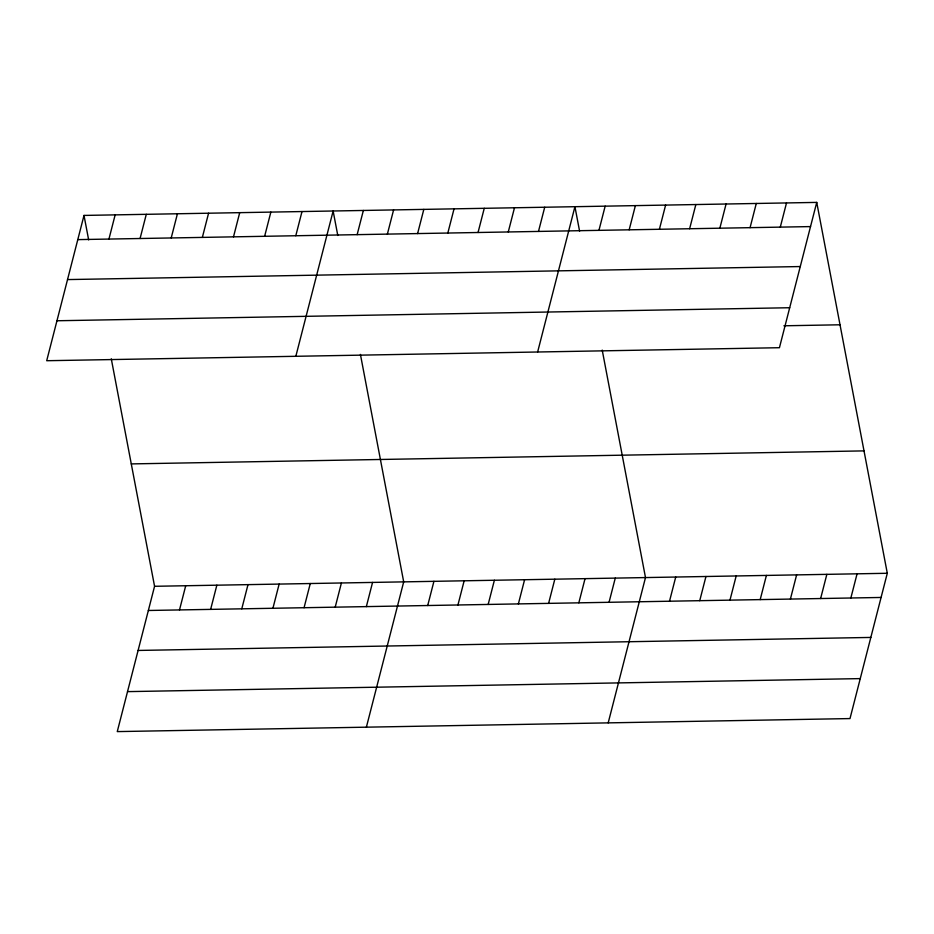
<?xml version="1.0" encoding="UTF-8"?>
<svg xmlns="http://www.w3.org/2000/svg" width="934" height="934" viewBox="0 0 934 934"><rect width="100%" height="100%" fill="white"/><g stroke="black" fill="none" stroke-linecap="round" stroke-linejoin="round"><path stroke-width="1.4" d="M84.002 215.427L46.7 360.722L779.435 347.705L816.736 202.398L84.002 215.427L88.66 239.91M108.939 239.069L115.151 214.878M140.077 238.509L146.288 214.318M171.214 237.96L177.425 213.769M202.363 237.399L208.574 213.209M233.5 236.851L239.711 212.66M111.286 358.831L154.565 586.295L117.264 731.602L849.998 718.573L887.3 573.278L816.736 202.398M264.637 236.29L270.848 212.111M179.503 609.937L185.714 585.746M295.786 235.742L301.997 211.551M210.64 609.377L216.851 585.186M295.833 356.298L333.134 211.002L337.793 235.473M241.778 608.828L247.989 584.637M357.15 234.656L363.361 210.465M272.926 608.279L279.138 584.089M387.377 234.119L393.588 209.928M304.064 607.719L310.275 583.528M417.603 233.582L423.814 209.391M335.201 607.17L341.412 582.979M447.83 233.033L454.041 208.854M366.35 606.61L372.561 582.419M478.045 232.496L484.256 208.317M366.385 727.166L403.698 581.87L360.419 354.406M508.271 231.959L514.482 207.78M427.714 605.524L433.925 581.333M538.498 231.422L544.709 207.231M457.94 604.987L464.151 580.796M537.634 352.001L574.935 206.694L579.594 231.177M488.167 604.45L494.378 580.259M598.951 230.348L605.162 206.157M518.382 603.913L524.593 579.722M629.177 229.811L635.389 205.62M548.608 603.376L554.819 579.185M659.404 229.274L665.615 205.083M578.835 602.839L585.046 578.648M689.631 228.737L695.842 204.546M609.061 602.302L615.273 578.111M719.857 228.2L726.068 204.009M608.197 722.869L645.499 577.574L602.22 350.098M750.072 227.662L756.283 203.472M669.515 601.227L675.726 577.037M780.299 227.125L786.51 202.935M699.741 600.69L705.952 576.5M729.968 600.153L736.179 575.963M760.194 599.616L766.394 575.426M790.409 599.079L796.62 574.889M820.636 598.531L826.847 574.352M850.862 597.994L857.073 573.815M77.791 239.618L810.525 226.588M67.54 279.581L800.263 266.552M56.962 320.759L789.697 307.73M783.895 325.791L840.028 324.787M131.285 463.906L864.02 450.888M154.565 586.295L887.3 573.278M148.354 610.486L881.089 597.456M138.092 650.449L870.827 637.432M127.526 691.627L860.249 678.609"/></g></svg>
